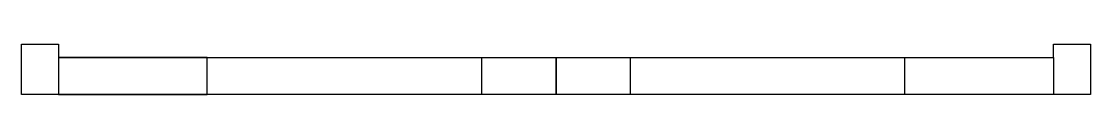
# Model space of a CAD drawing. Header units: millimetres. Extents: x 0 to 144, y 0 to 7.
import ezdxf

# ---------------------------------------------------------------- set-up
doc = ezdxf.new("R2010")
doc.units = ezdxf.units.MM
doc.layers.get('0').update_dxf_attribs({"linetype": 'CONTINUOUS'})

msp = doc.modelspace()

# ---------------------------------------------------------------- linework, layer by layer
for p, q in [((62, 0), (62, 5)), ((62, 5), (72, 5)), ((72, 0), (72, 5)), ((72, 5), (82, 5)), ((72, 0), (72, 5)), ((72, 5), (72, 0)), ((82, 5), (82, 0)), ((72, 0), (62, 0)), ((82, 0), (72, 0))]:
    msp.add_line(p, q)
for points in [[(139, 6.78), (144, 6.78), (144, 0), (0, 0), (0, 6.78), (5, 6.78), (5, 5), (139, 5)], [(25, 5), (5, 5), (5, 0), (25, 0)], [(119, 5), (139, 5), (139, 0), (119, 0)]]:
    msp.add_lwpolyline(points, close=True)

doc.saveas('drawing.dxf')
